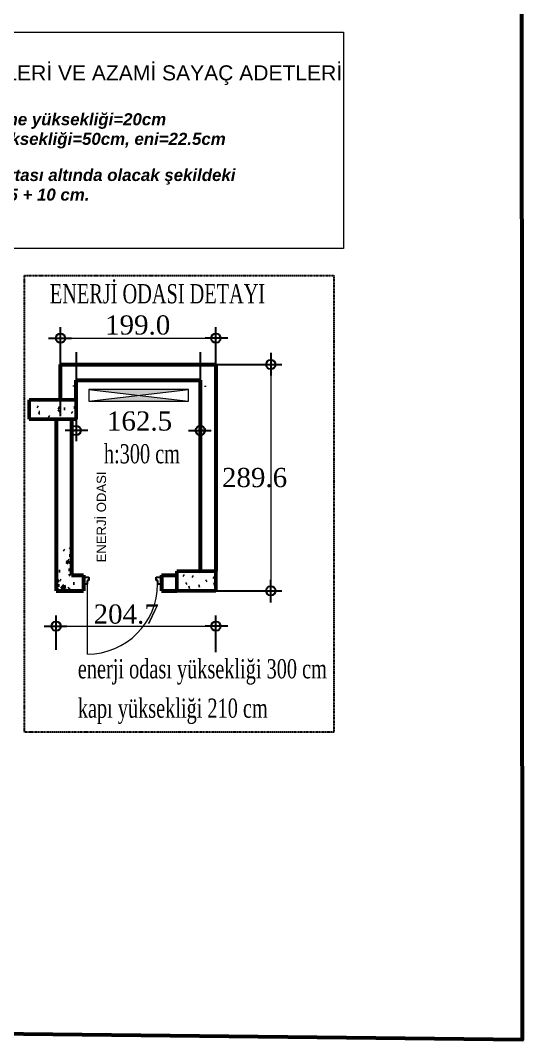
# Model space of a CAD drawing. Header units: millimetres. Extents: x -1335 to 33749, y 2338 to 5277.
# Drawn here: x 30594 to 31237, y 2361 to 3667 of the extents above; entities that cross this region are included whole.
import ezdxf
from ezdxf.enums import TextEntityAlignment as Align

# ---------------------------------------------------------------- set-up
doc = ezdxf.new("R2010")
doc.units = ezdxf.units.MM
doc.linetypes.add('DASHDOT', pattern=[1, 0.5, -0.25, 0, -0.25])
for name, color, linetype, lineweight in [('A-DOOR', 31, 'Continuous', 18), ('A-DOOR-FRAM', 31, 'Continuous', 25), ('DUVAR', 7, 'Continuous', 53), ('KAP-PEN', 100, 'Continuous', 18), ('MAHAL', 151, 'Continuous', 0), ('PRİZ', 140, 'Continuous', 30), ('S-COLS', 52, 'Continuous', 40), ('SEMBOL', 51, 'Continuous', 0), ('YAZI GENEL', 60, 'Continuous', 35)]:
    doc.layers.add(name, color=color, linetype=linetype, lineweight=lineweight)
doc.layers.add('DIM-D', color=7, linetype='Continuous')
doc.layers.add('KOLON SEMASI', color=7, linetype='Continuous')
doc.styles.add('1', font='times.ttf')
doc.styles.add('LAMBA', font='arial.ttf', dxfattribs={"height": 12})
doc.styles.add('WMF-Arial0', font='arial.ttf')
doc.styles.add('WMF-Arial1', font='arialbi.ttf')

# ---------------------------------------------------------------- blocks, each defined once
blk = doc.blocks.new('Concrete Rectangular - 60 x 25-V9-zemin kat')
at = {"layer": 'S-COLS'}
h = blk.add_hatch(dxfattribs=at)
h.set_pattern_fill('FP_13', color=256, style=0, pattern_type=2)
h.set_pattern_definition([(50, (176.4, -2971.87), (364.368, -31.878), [38.1, -419.1]), (355, (176.4, -2971.87), (-70.486, 382.113), [30.48, -335.28]), (100.451, (206.77, -2974.52), (293.885, 350.233), [32.38, -356.18]), (46.184, (176.4, -2870.27), (542.16, -84.086), [57.15, -628.65]), (96.636, (221.6, -2877.27), (474.805, 494.86), [48.57, -534.27]), (351.184, (176.4, -2870.27), (474.81, 494.85), [45.72, -502.92]), (21, (227.2, -2895.67), (303.228, -204.53), [38.1, -419.1]), (326, (227.2, -2895.67), (123.604, 368.376), [30.48, -335.28]), (71.451, (252.48, -2912.7), (426.834, 163.843), [32.38, -356.18]), (37.5, (176.41, -2971.87), (6.1766, 169.11), [16.764, -314.452, 16.764, -323.596, -336.55]), (37.5, (176.41, -2971.87), (6.1766, 169.11), [-671.576, 16.764, -319.786]), (7.5, (176.4, -2971.87), (133.639, 200.361), [16.764, -177.292, 16.764, -306.832, -128.27]), (7.5, (176.4, -2971.87), (133.639, 200.361), [-517.652, 16.764, -111.506]), (327.5, (63.12, -2971.87), (271.182, -11.4584), [16.764, -110.236, 16.764, -379.476, -525.78]), (327.5, (63.12, -2971.87), (271.182, -11.4584), [-523.24, 16.764, -509.016]), (317.5, (12.32, -2971.87), (296.259, 50.853), [16.764, -148.336, 16.764, -246.38, -373.38]), (317.5, (12.32, -2971.87), (296.259, 50.853), [-428.244, 16.764, -356.616])])
h.paths.add_polyline_path([(300, 125), (300, -125), (-300, -125), (-300, 125)], flags=0)
at = {"layer": 'S-COLS', "lineweight": 50}
for p, q in [((300, 125), (-300, 125)), ((-300, 125), (-300, -125)), ((300, -125), (300, 125)), ((-300, -125), (300, -125))]:
    blk.add_line(p, q, dxfattribs=at)
at = {"layer": 'S-COLS'}
for p, q in [((-300, 125), (-300, 125)), ((300, 125), (300, 125)), ((-300, -125), (-300, -125)), ((300, -125), (300, -125))]:
    blk.add_line(p, q, dxfattribs=at)
blk = doc.blocks.new('Concrete Rectangular - 50 x 25-V26-zemin kat')
at = {"layer": 'S-COLS'}
h = blk.add_hatch(dxfattribs=at)
h.set_pattern_fill('FP_32', color=256, style=0, pattern_type=2)
h.set_pattern_definition([(50, (-1663.6, -775.4), (364.37, -31.88), [38.1, -419.1]), (355, (-1663.6, -775.4), (-70.486, 382.11), [30.48, -335.28]), (100.451, (-1633.23, -778.05), (293.885, 350.233), [32.38, -356.18]), (46.184, (-1663.6, -673.8), (542.16, -84.09), [57.15, -628.65]), (96.636, (-1618.4, -680.8), (474.8, 494.86), [48.57, -534.27]), (351.184, (-1663.6, -673.8), (474.81, 494.85), [45.72, -502.92]), (21, (-1612.8, -699.2), (303.23, -204.53), [38.1, -419.1]), (326, (-1612.8, -699.2), (123.604, 368.376), [30.48, -335.28]), (71.451, (-1587.52, -716.23), (426.834, 163.84), [32.38, -356.18]), (37.5, (-1663.59, -775.39), (6.177, 169.11), [16.764, -314.452, 16.764, -323.596, -336.55]), (37.5, (-1663.59, -775.39), (6.177, 169.11), [-671.576, 16.764, -319.786]), (7.5, (-1663.6, -775.39), (133.639, 200.361), [16.764, -177.292, 16.764, -306.832, -128.27]), (7.5, (-1663.6, -775.39), (133.639, 200.361), [-517.652, 16.764, -111.506]), (327.5, (-1776.88, -775.39), (271.182, -11.458), [16.764, -110.236, 16.764, -379.476, -525.78]), (327.5, (-1776.88, -775.39), (271.182, -11.458), [-523.24, 16.764, -509.016]), (317.5, (-1827.68, -775.4), (296.259, 50.853), [16.764, -148.336, 16.764, -246.38, -373.38]), (317.5, (-1827.68, -775.4), (296.259, 50.853), [-428.244, 16.764, -356.616])])
h.paths.add_polyline_path([(250, 125), (250, -125), (-250, -125), (-250, 125)], flags=0)
at = {"layer": 'S-COLS', "lineweight": 50}
for p, q in [((250, 125), (-250, 125)), ((-250, 125), (-250, -125)), ((250, -125), (250, 125)), ((-250, -125), (250, -125))]:
    blk.add_line(p, q, dxfattribs=at)
at = {"layer": 'S-COLS'}
for p, q in [((-250, 125), (-250, 125)), ((250, 125), (250, 125)), ((-250, -125), (-250, -125)), ((250, -125), (250, -125))]:
    blk.add_line(p, q, dxfattribs=at)
blk = doc.blocks.new('Doors_ExtSgl_8 - D1 100 X 210-246613-zemin kat')
at = {"layer": 'A-DOOR'}
blk.add_line((448, 911), (448, 14), dxfattribs=at)
blk.add_arc((448, 14), 897, 90, 180, dxfattribs=at)
at = {"layer": 'A-DOOR-FRAM'}
for p, q in [((-500, 14), (-452, 14)), ((-500, -75), (-500, 14)), ((-452, 14), (-452, -33)), ((451, 14), (500, 14)), ((451, -33), (451, 14)), ((500, 14), (500, -75)), ((-430, -75), (-500, -75)), ((-452, -33), (-430, -33)), ((-430, -33), (-430, -75)), ((429, -33), (451, -33)), ((429, -75), (429, -33)), ((500, -75), (429, -75))]:
    blk.add_line(p, q, dxfattribs=at)
at = {"layer": 'A-DOOR-FRAM', "lineweight": 18}
for p, q in [((-500, 14), (-500, 14)), ((-500, 14), (-500, -75)), ((-500, 14), (-452, 14)), ((-452, -33), (-452, 14)), ((-452, 14), (-452, 14)), ((451, 14), (451, -33)), ((500, 14), (451, 14)), ((451, 14), (451, 14)), ((500, -75), (500, 14)), ((500, 14), (500, 14)), ((-430, -75), (-500, -75)), ((-500, -75), (-500, -75)), ((-452, -33), (-452, -33)), ((-452, -33), (-430, -33)), ((-430, -33), (-430, -33)), ((-430, -75), (-430, -33)), ((-430, -75), (-430, -75)), ((429, -33), (429, -75)), ((451, -33), (429, -33)), ((429, -33), (429, -33)), ((429, -75), (500, -75)), ((429, -75), (429, -75)), ((451, -33), (451, -33)), ((500, -75), (500, -75))]:
    blk.add_line(p, q, dxfattribs=at)
blk = doc.blocks.new('SOL')
at = {"layer": 'DIM-D'}
for p, q in [((0, 50), (0, -6.96)), ((7.58, 0), (-6.97, 0))]:
    blk.add_line(p, q, dxfattribs=at)
blk.add_circle((0, 0), 3, dxfattribs=at)
blk = doc.blocks.new('SAG')
at = {"layer": 'DIM-D'}
for p, q in [((0, -50), (0, 6.96)), ((7.58, 0), (-6.97, 0))]:
    blk.add_line(p, q, dxfattribs=at)
blk.add_circle((0, 0), 3, dxfattribs=at)

msp = doc.modelspace()

# ---------------------------------------------------------------- hatches: boundary and pattern name
at = {"layer": 'MAHAL'}
h = msp.add_hatch(color=1, dxfattribs=at)
h.dxf.hatch_style = 1
h.paths.add_polyline_path([(30745.8, 3186.4), (30809.5, 3193.9), (30682.1, 3193.9)])
h.paths.add_polyline_path([(30682.1, 3178.9), (30809.5, 3178.9), (30745.8, 3186.4)])
at = {"layer": 'S-COLS'}
h = msp.add_hatch(dxfattribs=at)
h.set_pattern_fill('FP_15', color=256, scale=0.1, angle=90, style=0, pattern_type=2)
h.set_pattern_definition([(50, (30653.326, 2871.086), (36.437, -3.188), [3.81, -41.91]), (355, (30653.326, 2871.086), (-7.049, 38.211), [3.048, -33.528]), (100.45, (30656.363, 2870.82), (29.3885, 35.023), [3.238, -35.618]), (46.184, (30653.326, 2881.246), (54.216, -8.409), [5.715, -62.865]), (96.636, (30657.844, 2880.546), (47.48, 49.486), [4.857, -53.427]), (351.184, (30653.326, 2881.246), (47.48, 49.485), [4.572, -50.292]), (21, (30658.406, 2878.706), (30.323, -20.453), [3.81, -41.91]), (326, (30658.406, 2878.706), (12.36, 36.838), [3.048, -33.528]), (71.45, (30660.933, 2877.002), (42.683, 16.384), [3.238, -35.618]), (37.5, (30653.326, 2871.086), (0.6177, 16.911), [1.6764, -31.4452, 1.6764, -32.3596, -33.655]), (37.5, (30653.326, 2871.086), (0.6177, 16.911), [-67.1576, 1.6764, -31.9786]), (7.5, (30653.326, 2871.086), (13.364, 20.0361), [1.6764, -17.7292, 1.6764, -30.6832, -12.827]), (7.5, (30653.326, 2871.086), (13.364, 20.0361), [-51.765, 1.6764, -11.1506]), (327.5, (30641.998, 2871.086), (27.1182, -1.1458), [1.6764, -11.0236, 1.6764, -37.9476, -52.578]), (327.5, (30641.998, 2871.086), (27.1182, -1.1458), [-52.324, 1.6764, -50.9016]), (317.5, (30636.918, 2871.086), (29.626, 5.0853), [1.6764, -14.8336, 1.6764, -24.638, -37.338]), (317.5, (30636.918, 2871.086), (29.626, 5.0853), [-42.8244, 1.6764, -35.6616])])
h.paths.add_polyline_path([(30640, 2996.1), (30665, 2996.1), (30665, 2936.1), (30640, 2936.1)], flags=0)

# ---------------------------------------------------------------- linework, layer by layer
at = {"layer": 'DIM-D'}
for p, q in [((30640, 2860.5), (30640, 2904.6)), ((30844.7, 2857.5), (30844.7, 2904.6)), ((30624.9, 2890.7), (30654, 2890.7)), ((30859.8, 2890.7), (30830.8, 2890.7))]:
    msp.add_line(p, q, dxfattribs=at)
for centre in [(30640, 2890.7), (30844.7, 2890.7)]:
    msp.add_circle(centre, 6, dxfattribs=at)
at = {"layer": 'DUVAR'}
for p, q in [((30645.7, 3180.8), (30645.7, 3225.8)), ((30645.7, 3225.8), (30844.7, 3225.8)), ((30844.7, 3225.8), (30844.7, 2961.1)), ((30665.7, 3180.8), (30665.7, 3205.8)), ((30665.7, 3205.8), (30824.7, 3205.8)), ((30824.7, 3205.8), (30824.7, 2961.1)), ((30640, 3155.8), (30640, 2936.1)), ((30660, 3155.8), (30660, 2956.1)), ((30660, 2956.1), (30675, 2956.1)), ((30675, 2956.1), (30675, 2936.1)), ((30775, 2956.1), (30794.7, 2956.1)), ((30775, 2956.1), (30775, 2936.1)), ((30640, 2936.1), (30675, 2936.1)), ((30775, 2936.1), (30794.7, 2936.1))]:
    msp.add_line(p, q, dxfattribs=at)
msp.add_lwpolyline([(29397.2, 5185.4), (29395.7, 2382.4), (31237.2, 2361.3), (31235.2, 5164.3), (29393.7, 5185.4)], dxfattribs=at)
at = {"layer": 'KOLON SEMASI', "color": 4, "linetype": 'DASHDOT'}
msp.add_lwpolyline([(30599.6, 3340.1), (30995.4, 3340.1), (30995.4, 2755.1), (30599.6, 2755.1)], close=True, dxfattribs=at)
at = {"layer": 'MAHAL'}
for p, q in [((29719.4, 3651.5), (31007.8, 3651.5)), ((31007.8, 3651.5), (31007.8, 3374.4)), ((31007.8, 3374.4), (29719.4, 3374.4)), ((30682.1, 3193.9), (30809.5, 3178.9)), ((30682.1, 3178.9), (30809.5, 3193.9))]:
    msp.add_line(p, q, dxfattribs=at)
at = {"layer": 'PRİZ', "color": 24}
for p, q in [((30663.7, 3141.5), (30661.7, 3141.5)), ((30826.7, 3141.5), (30828.7, 3141.5))]:
    msp.add_line(p, q, dxfattribs=at)
at = {"layer": 'SEMBOL', "color": 24}
for p, q in [((30647.7, 3259.6), (30842.7, 3259.6)), ((30914.9, 3223.8), (30914.9, 2938.1)), ((30663.7, 3198.1), (30661.7, 3198.1)), ((30830.2, 3198.1), (30832.2, 3198.1)), ((30642, 2890.7), (30842.7, 2890.7))]:
    msp.add_line(p, q, dxfattribs=at)
at = {"layer": 'SEMBOL'}
for p, q in [((30809.5, 3193.9), (30682.1, 3193.9)), ((30682.1, 3193.9), (30682.1, 3178.9)), ((30809.5, 3178.9), (30809.5, 3193.9)), ((30682.1, 3178.9), (30809.5, 3178.9))]:
    msp.add_line(p, q, dxfattribs=at)

# ---------------------------------------------------------------- block references
at = {"layer": 'KAP-PEN', "xscale": 0.1, "yscale": 0.1, "zscale": 0.1, "rotation": 180}
msp.add_blockref('Doors_ExtSgl_8 - D1 100 X 210-246613-zemin kat', (30725, 2946.1), dxfattribs=at)
at = {"layer": 'PRİZ', "color": 24, "xscale": 2, "yscale": 2, "zscale": 2}
msp.add_blockref('SOL', (30665.7, 3141.5), dxfattribs=at)
at = {"layer": 'PRİZ', "color": 24, "xscale": 2, "yscale": 2, "zscale": 2, "rotation": 180}
msp.add_blockref('SAG', (30824.7, 3141.5), dxfattribs=at)
at = {"layer": 'S-COLS', "xscale": 0.1, "yscale": 0.1, "zscale": 0.1}
for name, p in [('Concrete Rectangular - 60 x 25-V9-zemin kat', (30635.7, 3168.3)), ('Concrete Rectangular - 50 x 25-V26-zemin kat', (30819.7, 2948.6))]:
    msp.add_blockref(name, p, dxfattribs=at)
at = {"layer": 'SEMBOL', "color": 24, "xscale": 2, "yscale": 2, "zscale": 2}
for name, p, rotation in [('SOL', (30645.7, 3259.6), 180), ('SOL', (30914.9, 3225.8), 90), ('SAG', (30914.9, 2936.1), 270)]:
    msp.add_blockref(name, p, dxfattribs=dict(at, rotation=rotation))
msp.add_blockref('SAG', (30844.7, 3259.6), dxfattribs=at)

# ---------------------------------------------------------------- texts
at = {"color": 7, "lineweight": 0}
for s, height, style, p in [('DOLAP TİPİ SAYAÇ PANOSU VE ENERJİ ODASININ ASGARİ ÖLÇÜLERİ VE AZAMİ SAYAÇ ADETLERİ', 19.284, 'WMF-Arial0', (29730.9, 3589.8)), ('Sayaç pano yüksekliğinde;Faz+Nötr Bara bölme yüksekliği=30cm,Toprak bara bölme yüksekliği=20cm', 15.427, 'WMF-Arial1', (29734.8, 3532.3)), ('Tek fazlı sayaç ve sigorta yüksekliği=35cm, eni=15cm - Üç fazlı sayaç ve sigorta yüksekliği=50cm, eni=22.5cm', 15.4271, 'WMF-Arial1', (29734.8, 3507.2)), ("Panonun her iki tarafından 5'er cm'den 10cm açıklık bırakılmış, herbir sayacın sigortası altında olacak şekildeki", 15.4271, 'WMF-Arial1', (29734.8, 3460.9)), ('pano tasarımına göre; Pano eni=Panonun bir katındaki sayaç adedi x sayaç eni + 45 + 10 cm.', 15.427, 'WMF-Arial1', (29734.8, 3435.8))]:
    msp.add_text(s, height=height, dxfattribs=dict(at, style=style)).set_placement(p)
at = {"layer": 'SEMBOL', "color": 7, "style": '1', "width": 0.7}
for s, height, p in [('ENERJİ ODASI DETAYI', 24.562, (30632.1, 3304.3)), ('h:300 cm', 24.56, (30701.3, 3099.3)), ('enerji odası yüksekliği 300 cm', 24.562, (30667.9, 2823.9)), ('kapı yüksekliği 210 cm', 24.562, (30667.9, 2773.5))]:
    msp.add_text(s, height=height, dxfattribs=at).set_placement(p)
at = {"layer": 'SEMBOL', "color": 7, "char_height": 24.56, "attachment_point": 5, "style": '1'}
for s, insert in [('\\A1;199.0', (30744.5, 3276.3)), ('\\A1;162.5', (30746.9, 3153.3)), ('\\A1;289.6', (30894.1, 3080.9)), ('\\A1;204.7', (30729.8, 2906))]:
    msp.add_mtext(s, dxfattribs=dict(at, insert=insert))
at = {"layer": 'YAZI GENEL', "style": 'LAMBA'}
msp.add_text('ENERJİ ODASI  ', height=12, rotation=90.0007, dxfattribs=at).set_placement((30704, 3035.3, -0.1), align=Align.CENTER)

doc.saveas('drawing.dxf')
